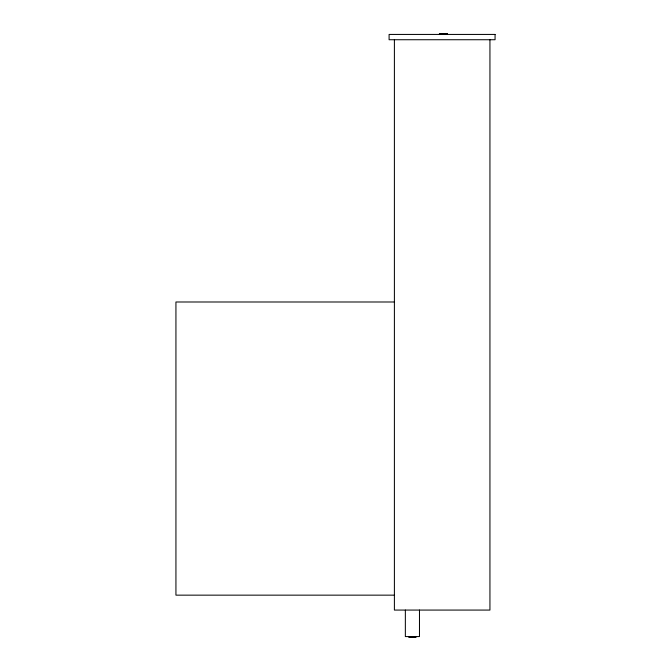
<?xml version="1.0" encoding="UTF-8"?>
<svg xmlns="http://www.w3.org/2000/svg" width="671" height="671" viewBox="0 0 671 671"><rect width="100%" height="100%" fill="white"/><g stroke="black" fill="none" stroke-linecap="round" stroke-linejoin="round"><path stroke-width="1.01" d="M394.397 301.992L175.936 301.992L175.936 595.152L394.397 595.152M442.122 33.961L445.334 33.995M489.939 39.732L489.939 610.073L394.397 610.073L394.397 39.732M447.498 34.431L447.498 33.55L439.446 33.55L439.446 34.431M446.802 33.55L446.802 34.431M442.122 33.55L442.122 34.431M441.409 33.55L441.409 34.431M439.74 33.55L439.74 34.431M419.476 610.073L419.476 636.569L405.351 636.569L405.351 610.073M415.945 636.569L415.945 637.45L408.849 637.45L408.849 636.569M415.055 636.569L415.055 637.45M495.064 34.431L389.096 34.431L389.096 39.732L495.064 39.732L495.064 34.431"/></g></svg>
